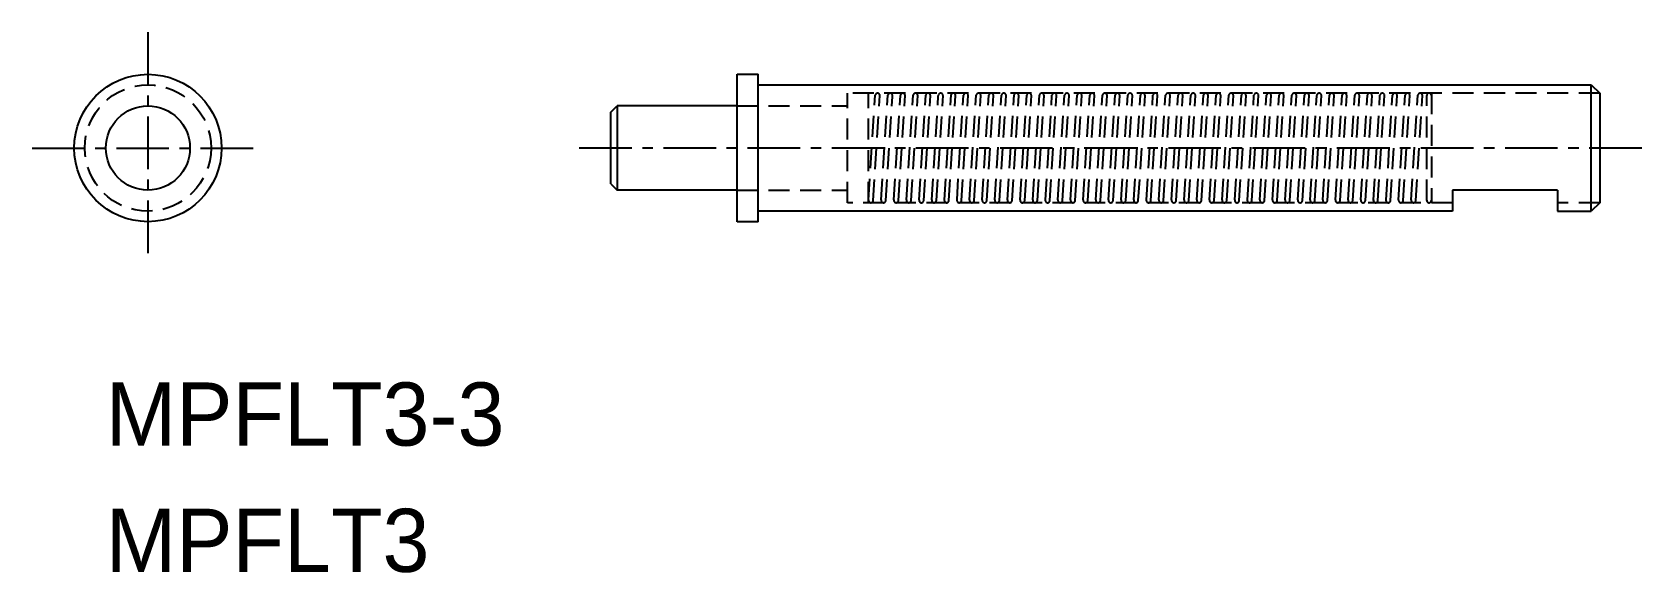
# Model space of a CAD drawing. Extents: x -6543 to -6504.7, y -169.1 to -156.3.
import ezdxf

# ---------------------------------------------------------------- set-up
doc = ezdxf.new("R2010")
doc.units = 0
doc.linetypes.add('CENTER', pattern=[2, 1.25, -0.25, 0.25, -0.25])
doc.linetypes.add('DASHED', pattern=[0.75, 0.5, -0.25])
doc.layers.get('0').update_dxf_attribs({"linetype": 'CONTINUOUS'})
doc.layers.add('CENTER', color=1, linetype='CENTER')

msp = doc.modelspace()

# ---------------------------------------------------------------- linework, layer by layer
at = {"color": 7, "linetype": 'CONTINUOUS'}
for p, q in [((-6526.246, -157.296), (-6525.746, -157.296)), ((-6526.246, -160.796), (-6526.246, -157.296)), ((-6525.746, -160.796), (-6525.746, -157.296)), ((-6525.746, -157.546), (-6505.946, -157.546)), ((-6505.946, -157.546), (-6505.746, -157.746)), ((-6505.946, -160.546), (-6505.946, -157.546)), ((-6505.746, -157.746), (-6505.746, -160.346)), ((-6529.246, -158.196), (-6529.096, -158.046)), ((-6529.246, -159.896), (-6529.246, -158.196)), ((-6526.246, -158.046), (-6529.096, -158.046)), ((-6529.096, -158.046), (-6529.096, -160.046)), ((-6529.246, -159.896), (-6529.096, -160.046)), ((-6526.246, -160.046), (-6529.096, -160.046)), ((-6506.746, -160.046), (-6509.246, -160.046)), ((-6509.246, -160.046), (-6509.246, -160.546)), ((-6506.746, -160.046), (-6506.746, -160.546)), ((-6509.246, -160.546), (-6525.746, -160.546)), ((-6506.746, -160.546), (-6505.946, -160.546)), ((-6505.746, -160.346), (-6505.946, -160.546)), ((-6525.746, -160.796), (-6526.246, -160.796))]:
    msp.add_line(p, q, dxfattribs=at)
at = {"color": 3, "linetype": 'DASHED'}
for p, q in [((-6523.621, -160.346), (-6523.621, -157.746)), ((-6505.746, -157.746), (-6523.621, -157.746)), ((-6523.121, -160.346), (-6523.121, -157.746)), ((-6523.119, -160.275), (-6522.962, -157.792)), ((-6523.01, -160.295), (-6522.851, -157.797)), ((-6522.819, -160.275), (-6522.662, -157.792)), ((-6522.71, -160.295), (-6522.554, -157.819)), ((-6522.519, -160.275), (-6522.363, -157.795)), ((-6522.41, -160.295), (-6522.251, -157.8)), ((-6522.219, -160.275), (-6522.063, -157.794)), ((-6522.11, -160.295), (-6521.951, -157.8)), ((-6521.919, -160.275), (-6521.762, -157.792)), ((-6521.81, -160.295), (-6521.651, -157.801)), ((-6521.619, -160.275), (-6521.463, -157.798)), ((-6521.51, -160.295), (-6521.351, -157.802)), ((-6521.319, -160.275), (-6521.161, -157.786)), ((-6521.21, -160.295), (-6521.052, -157.803)), ((-6521.019, -160.275), (-6520.862, -157.792)), ((-6520.91, -160.295), (-6520.751, -157.8)), ((-6520.719, -160.275), (-6520.562, -157.789)), ((-6520.61, -160.295), (-6520.451, -157.801)), ((-6520.419, -160.275), (-6520.262, -157.79)), ((-6520.31, -160.295), (-6520.151, -157.801)), ((-6520.119, -160.275), (-6519.962, -157.79)), ((-6520.01, -160.295), (-6519.851, -157.8)), ((-6519.819, -160.275), (-6519.661, -157.785)), ((-6519.71, -160.295), (-6519.552, -157.803)), ((-6519.519, -160.275), (-6519.362, -157.789)), ((-6519.41, -160.295), (-6519.251, -157.801)), ((-6519.219, -160.275), (-6519.062, -157.79)), ((-6519.11, -160.295), (-6518.951, -157.8)), ((-6518.919, -160.275), (-6518.762, -157.793)), ((-6518.81, -160.295), (-6518.651, -157.8)), ((-6518.619, -160.275), (-6518.462, -157.793)), ((-6518.51, -160.295), (-6518.351, -157.8)), ((-6518.319, -160.275), (-6518.162, -157.793)), ((-6518.21, -160.295), (-6518.051, -157.8)), ((-6518.019, -160.275), (-6517.862, -157.793)), ((-6517.91, -160.295), (-6517.751, -157.8)), ((-6517.719, -160.275), (-6517.562, -157.793)), ((-6517.61, -160.295), (-6517.451, -157.8)), ((-6517.419, -160.275), (-6517.262, -157.793)), ((-6517.31, -160.295), (-6517.151, -157.8)), ((-6517.119, -160.275), (-6516.962, -157.793)), ((-6517.01, -160.295), (-6516.851, -157.8)), ((-6516.819, -160.275), (-6516.662, -157.793)), ((-6516.71, -160.295), (-6516.551, -157.8)), ((-6516.519, -160.275), (-6516.362, -157.793)), ((-6516.41, -160.295), (-6516.251, -157.8)), ((-6516.219, -160.275), (-6516.062, -157.793)), ((-6516.11, -160.295), (-6515.951, -157.8)), ((-6515.919, -160.275), (-6515.762, -157.793)), ((-6515.81, -160.295), (-6515.651, -157.8)), ((-6515.619, -160.275), (-6515.462, -157.793)), ((-6515.51, -160.295), (-6515.351, -157.8)), ((-6515.319, -160.275), (-6515.162, -157.793)), ((-6515.21, -160.295), (-6515.051, -157.8)), ((-6515.019, -160.275), (-6514.862, -157.793)), ((-6514.91, -160.295), (-6514.751, -157.8)), ((-6514.719, -160.275), (-6514.562, -157.793)), ((-6514.61, -160.295), (-6514.451, -157.8)), ((-6514.419, -160.275), (-6514.262, -157.793)), ((-6514.31, -160.295), (-6514.151, -157.8)), ((-6514.119, -160.275), (-6513.962, -157.793)), ((-6514.01, -160.295), (-6513.851, -157.8)), ((-6513.819, -160.275), (-6513.662, -157.793)), ((-6513.71, -160.295), (-6513.551, -157.8)), ((-6513.519, -160.275), (-6513.362, -157.793)), ((-6513.41, -160.295), (-6513.251, -157.8)), ((-6513.219, -160.275), (-6513.062, -157.793)), ((-6513.11, -160.295), (-6512.951, -157.8)), ((-6512.919, -160.275), (-6512.762, -157.793)), ((-6512.81, -160.295), (-6512.651, -157.8)), ((-6512.624, -160.275), (-6512.468, -157.795)), ((-6512.515, -160.295), (-6512.357, -157.8)), ((-6512.324, -160.275), (-6512.168, -157.793)), ((-6512.215, -160.295), (-6512.057, -157.8)), ((-6512.024, -160.275), (-6511.868, -157.793)), ((-6511.915, -160.295), (-6511.757, -157.8)), ((-6511.724, -160.275), (-6511.568, -157.793)), ((-6511.615, -160.295), (-6511.457, -157.8)), ((-6511.424, -160.275), (-6511.268, -157.793)), ((-6511.315, -160.295), (-6511.157, -157.8)), ((-6511.124, -160.275), (-6510.968, -157.793)), ((-6511.015, -160.295), (-6510.857, -157.8)), ((-6510.824, -160.275), (-6510.668, -157.793)), ((-6510.715, -160.295), (-6510.557, -157.8)), ((-6510.524, -160.275), (-6510.368, -157.793)), ((-6510.415, -160.295), (-6510.257, -157.8)), ((-6510.224, -160.275), (-6510.068, -157.793)), ((-6510.115, -160.295), (-6509.957, -157.8)), ((-6509.858, -160.296), (-6509.858, -157.799)), ((-6509.747, -157.746), (-6509.747, -160.346)), ((-6526.246, -158.046), (-6523.621, -158.046)), ((-6526.246, -160.046), (-6523.621, -160.046)), ((-6509.246, -160.346), (-6523.621, -160.346)), ((-6505.746, -160.346), (-6506.746, -160.346))]:
    msp.add_line(p, q, dxfattribs=at)
at = {"color": 7, "linetype": 'CONTINUOUS'}
for radius in [1.75, 1]:
    msp.add_circle((-6540.246, -159.046), radius, dxfattribs=at)
at = {"color": 3, "linetype": 'DASHED'}
msp.add_circle((-6540.246, -159.046), 1.5, dxfattribs=at)
for centre, radius, start, end in [((-6522.907, -157.801), 0.056, 4.4468, 173.3709), ((-6522.607, -157.801), 0.056, 340.8681, 173.3709), ((-6522.307, -157.801), 0.056, 1.046, 173.3709), ((-6522.007, -157.801), 0.056, 358.227, 172.308), ((-6521.707, -157.801), 0.056, 0.2928, 173.3709), ((-6521.407, -157.801), 0.056, 359.6772, 176.5695), ((-6521.108, -157.801), 0.056, 358.195, 163.5374), ((-6520.807, -157.801), 0.056, 1.0459, 173.3709), ((-6520.507, -157.801), 0.056, 0.7612, 167.576), ((-6520.207, -157.802), 0.056, 1.046, 168.5491), ((-6519.907, -157.801), 0.056, 1.046, 168.5491), ((-6519.608, -157.801), 0.056, 357.9325, 163.2901), ((-6519.307, -157.801), 0.056, 1.0461, 167.6256), ((-6519.007, -157.801), 0.056, 1.046, 168.5491), ((-6518.707, -157.801), 0.056, 1.3315, 170.96), ((-6518.407, -157.801), 0.056, 1.3315, 170.96), ((-6518.107, -157.801), 0.056, 1.3315, 170.96), ((-6517.807, -157.801), 0.056, 1.3315, 170.96), ((-6517.507, -157.801), 0.056, 1.3315, 170.96), ((-6517.207, -157.801), 0.056, 1.3315, 170.96), ((-6516.907, -157.801), 0.056, 1.3315, 170.96), ((-6516.607, -157.801), 0.056, 1.3315, 170.96), ((-6516.307, -157.801), 0.056, 1.3315, 170.96), ((-6516.007, -157.801), 0.056, 1.3315, 170.96), ((-6515.707, -157.801), 0.056, 1.3315, 170.96), ((-6515.407, -157.801), 0.056, 1.3315, 170.96), ((-6515.107, -157.801), 0.056, 1.3315, 170.96), ((-6514.807, -157.801), 0.056, 1.3315, 170.96), ((-6514.507, -157.801), 0.056, 1.3315, 170.96), ((-6514.207, -157.801), 0.056, 1.3315, 170.96), ((-6513.907, -157.801), 0.056, 1.3315, 170.96), ((-6513.607, -157.801), 0.056, 1.3315, 170.96), ((-6513.307, -157.801), 0.056, 1.3315, 170.96), ((-6513.007, -157.801), 0.056, 1.3315, 170.96), ((-6512.707, -157.801), 0.056, 1.3315, 170.96), ((-6512.413, -157.801), 0.056, 358.227, 173.3709), ((-6512.113, -157.801), 0.056, 1.3315, 170.96), ((-6511.813, -157.801), 0.056, 1.3315, 170.96), ((-6511.513, -157.801), 0.056, 1.3315, 170.96), ((-6511.213, -157.801), 0.056, 1.3315, 170.96), ((-6510.913, -157.801), 0.056, 1.3315, 170.96), ((-6510.613, -157.801), 0.056, 1.3315, 170.96), ((-6510.313, -157.801), 0.056, 1.3315, 170.96), ((-6510.013, -157.801), 0.056, 1.3315, 170.96), ((-6509.802, -157.801), 0.0557, 6.3779, 177.2819), ((-6523.065, -160.29), 0.0557, 164.828, 354.6385), ((-6522.765, -160.29), 0.0557, 164.828, 354.6385), ((-6522.465, -160.29), 0.0557, 164.828, 354.6385), ((-6522.165, -160.29), 0.0557, 164.828, 354.6385), ((-6521.865, -160.29), 0.0557, 164.828, 354.6385), ((-6521.565, -160.29), 0.0557, 164.828, 354.6385), ((-6521.265, -160.29), 0.0557, 164.828, 354.6385), ((-6520.965, -160.29), 0.0557, 164.828, 354.6385), ((-6520.665, -160.29), 0.0557, 164.828, 354.6385), ((-6520.365, -160.29), 0.0557, 164.828, 354.6385), ((-6520.065, -160.29), 0.0557, 164.828, 354.6385), ((-6519.765, -160.29), 0.0557, 164.828, 354.6385), ((-6519.465, -160.29), 0.0557, 164.828, 354.6385), ((-6519.165, -160.29), 0.0557, 164.828, 354.6385), ((-6518.865, -160.29), 0.0557, 164.828, 354.6385), ((-6518.565, -160.29), 0.0557, 164.828, 354.6385), ((-6518.265, -160.29), 0.0557, 164.828, 354.6385), ((-6517.965, -160.29), 0.0557, 164.828, 354.6385), ((-6517.665, -160.29), 0.0557, 164.828, 354.6385), ((-6517.365, -160.29), 0.0557, 164.828, 354.6385), ((-6517.065, -160.29), 0.0557, 164.828, 354.6385), ((-6516.765, -160.29), 0.0557, 164.828, 354.6385), ((-6516.465, -160.29), 0.0557, 164.828, 354.6385), ((-6516.165, -160.29), 0.0557, 164.828, 354.6385), ((-6515.865, -160.29), 0.0557, 164.828, 354.6385), ((-6515.565, -160.29), 0.0557, 164.828, 354.6385), ((-6515.265, -160.29), 0.0557, 164.828, 354.6385), ((-6514.965, -160.29), 0.0557, 164.828, 354.6385), ((-6514.665, -160.29), 0.0557, 164.828, 354.6385), ((-6514.365, -160.29), 0.0557, 164.828, 354.6385), ((-6514.065, -160.29), 0.0557, 164.828, 354.6385), ((-6513.765, -160.29), 0.0557, 164.828, 354.6385), ((-6513.465, -160.29), 0.0557, 164.828, 354.6385), ((-6513.165, -160.29), 0.0557, 164.828, 354.6385), ((-6512.865, -160.29), 0.0557, 164.828, 354.6385), ((-6512.57, -160.29), 0.0557, 164.828, 354.6385), ((-6512.27, -160.29), 0.0557, 164.828, 354.6385), ((-6511.97, -160.29), 0.0557, 164.828, 354.6385), ((-6511.67, -160.29), 0.0557, 164.828, 354.6385), ((-6511.37, -160.29), 0.0557, 164.828, 354.6385), ((-6511.07, -160.29), 0.0557, 164.828, 354.6385), ((-6510.77, -160.29), 0.0557, 164.828, 354.6385), ((-6510.47, -160.29), 0.0557, 164.828, 354.6385), ((-6510.17, -160.29), 0.0557, 164.828, 354.6385), ((-6509.802, -160.29), 0.0557, 173.868, 3.6785)]:
    msp.add_arc(centre, radius, start, end, dxfattribs=at)
at = {"layer": 'CENTER', "color": 1, "linetype": 'CENTER'}
for p, q in [((-6540.246, -156.296), (-6540.246, -161.796)), ((-6542.996, -159.046), (-6537.496, -159.046)), ((-6504.746, -159.046), (-6530.246, -159.046))]:
    msp.add_line(p, q, dxfattribs=at)

# ---------------------------------------------------------------- texts
at = {"color": 7, "linetype": 'CONTINUOUS'}
for s, p in [('MPFLT3-3', (-6541.246, -166.115)), ('MPFLT3', (-6541.246, -169.115))]:
    msp.add_text(s, height=1.5, dxfattribs=at).set_placement(p)

doc.saveas('drawing.dxf')
